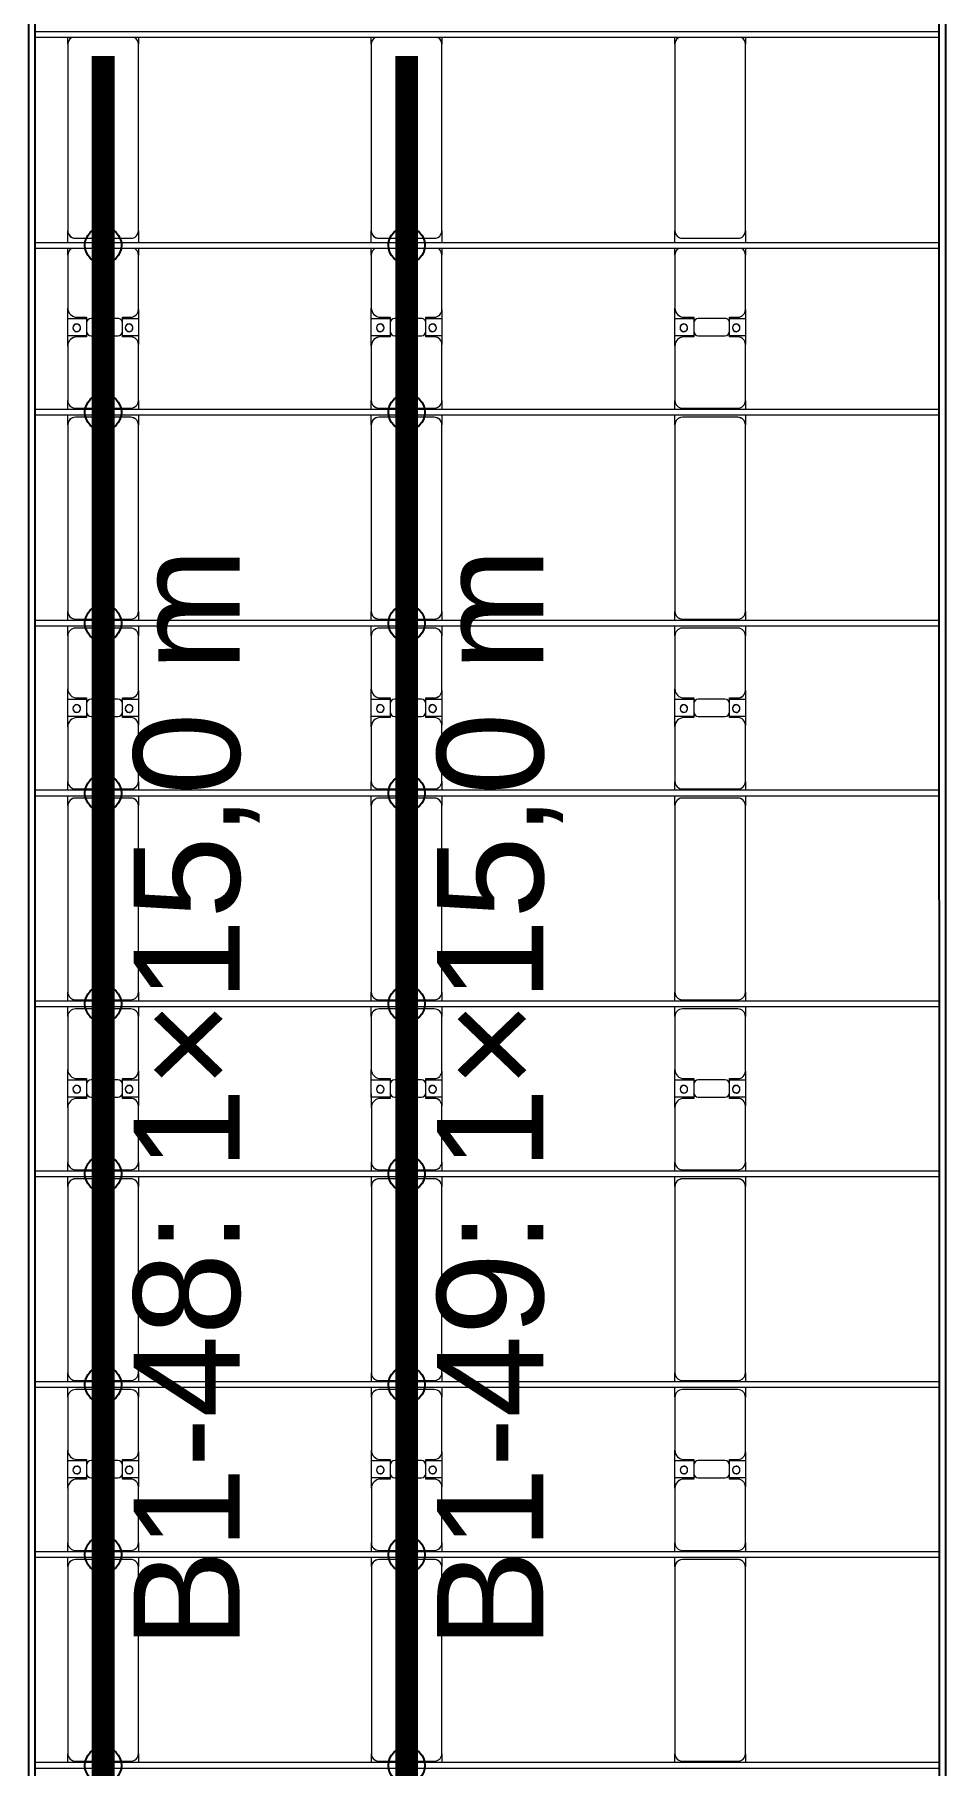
# Model space of a CAD drawing. Header units: millimetres. Extents: x -496478 to -186190, y -204059 to -87354.
# Drawn here: x -457192 to -451231, y -180129 to -168719 of the extents above; entities that cross this region are included whole.
import ezdxf

# ---------------------------------------------------------------- set-up
doc = ezdxf.new("R2010")
doc.units = ezdxf.units.MM
for name, color, linetype, lineweight in [('A-DETL-MBND', 5, 'Continuous', 9), ('A-GENM', 13, 'Continuous', 9), ('S-BEAM', 12, 'Continuous', 9)]:
    doc.layers.add(name, color=color, linetype=linetype, lineweight=lineweight)
doc.layers.add('GC-GHI CHU', color=2, linetype='Continuous')
doc.layers.add('GC-HOP 40x60 GIA CUONG', color=1, linetype='Continuous')
doc.styles.add('GC_VN', font='arial.ttf')

# ---------------------------------------------------------------- blocks, each defined once
blk = doc.blocks.new('Dầm C52 - Dầm C52-V86-BỐ TRÍ KHUNG KẾT CẤU BÈ PIN 01')
at = {"layer": 'S-BEAM', "color": 1}
for p, q in [((61389, 20), (67349, 20)), ((67349, -20), (61389, -20))]:
    blk.add_line(p, q, dxfattribs=at)
blk = doc.blocks.new('Dai phao do pin - DẢI PHAO ĐỠ PIN-V102-BỐ TRÍ KHUNG KẾT CẤU BÈ PIN 01')
at = {"layer": 'A-DETL-MBND', "color": 8}
for p, q in [((1833, 242), (1890, 242)), ((3120, 242), (1890, 242)), ((3125, 242), (3183, 242)), ((3223, 242), (3280, 242)), ((3640, 242), (3280, 242)), ((3640, 242), (3822, 242)), ((3708, 242), (3890, 242)), ((3708, 118), (3708, 242)), ((3822, 242), (3822, 118)), ((4240, 242), (3890, 242)), ((4240, 242), (4303, 242)), ((4343, 242), (4400, 242)), ((5630, 242), (4400, 242)), ((5630, 242), (5693, 242)), ((5733, 242), (5790, 242)), ((6150, 242), (5790, 242)), ((6150, 242), (6332, 242)), ((6218, 242), (6400, 242)), ((6218, 118), (6218, 242)), ((6332, 242), (6332, 118)), ((6750, 242), (6400, 242)), ((6750, 242), (6813, 242)), ((6853, 242), (6910, 242)), ((8140, 242), (6910, 242)), ((8140, 242), (8203, 242)), ((8243, 242), (8300, 242)), ((8660, 242), (8300, 242)), ((8660, 242), (8842, 242)), ((8728, 242), (8910, 242)), ((8728, 118), (8728, 242)), ((8842, 242), (8842, 118)), ((9260, 242), (8910, 242)), ((9260, 242), (9323, 242)), ((9363, 242), (9420, 242)), ((10650, 242), (9420, 242)), ((10650, 242), (10713, 242)), ((10753, 242), (10810, 242)), ((11170, 242), (10810, 242)), ((11170, 242), (11352, 242)), ((11238, 242), (11420, 242)), ((11238, 118), (11238, 242)), ((11352, 242), (11352, 118)), ((11770, 242), (11420, 242)), ((11770, 242), (11813, 242)), ((11853, 242), (11930, 242)), ((13160, 242), (11930, 242)), ((13160, 242), (13203, 242)), ((1840, 192), (1840, -173)), ((3170, -173), (3170, 192)), ((3230, 192), (3230, -173)), ((3700, 118), (3700, 182)), ((3792, 118), (3700, 118)), ((3830, 118), (3738, 118)), ((3830, 182), (3830, 118)), ((4290, -173), (4290, 192)), ((4350, 192), (4350, -173)), ((5680, -173), (5680, 192)), ((5740, 192), (5740, -173)), ((6210, 118), (6210, 182)), ((6302, 118), (6210, 118)), ((6340, 118), (6248, 118)), ((6340, 182), (6340, 118)), ((6800, -173), (6800, 192)), ((6860, 192), (6860, -173)), ((8190, -173), (8190, 192)), ((8250, 192), (8250, -173)), ((8720, 118), (8720, 182)), ((8812, 118), (8720, 118)), ((8850, 118), (8758, 118)), ((8850, 182), (8850, 118)), ((9310, -173), (9310, 192)), ((9370, 192), (9370, -173)), ((10700, -173), (10700, 192)), ((10760, 192), (10760, -173)), ((11230, 118), (11230, 182)), ((11322, 118), (11230, 118)), ((11360, 118), (11268, 118)), ((11360, 182), (11360, 118)), ((11880, 192), (11880, -173)), ((3708, 88), (3708, -88)), ((3822, -88), (3822, 88)), ((6218, 88), (6218, -88)), ((6332, -88), (6332, 88)), ((8728, 88), (8728, -88)), ((8842, -88), (8842, 88)), ((11238, 88), (11238, -88)), ((11352, -88), (11352, 88)), ((1890, -223), (1833, -223)), ((1890, -223), (3120, -223)), ((3183, -223), (3125, -223)), ((3280, -223), (3223, -223)), ((3280, -223), (3650, -223)), ((3822, -223), (3650, -223)), ((3700, -173), (3700, -118)), ((3700, -118), (3792, -118)), ((3708, -223), (3708, -118)), ((3880, -223), (3708, -223)), ((3738, -118), (3830, -118)), ((3822, -118), (3822, -223)), ((3830, -118), (3830, -173)), ((3880, -223), (4240, -223)), ((4303, -223), (4240, -223)), ((4400, -223), (4343, -223)), ((4400, -223), (5630, -223)), ((5693, -223), (5630, -223)), ((5790, -223), (5733, -223)), ((5790, -223), (6160, -223)), ((6332, -223), (6160, -223)), ((6210, -173), (6210, -118)), ((6210, -118), (6302, -118)), ((6218, -223), (6218, -118)), ((6390, -223), (6218, -223)), ((6248, -118), (6340, -118)), ((6332, -118), (6332, -223)), ((6340, -118), (6340, -173)), ((6390, -223), (6750, -223)), ((6813, -223), (6750, -223)), ((6910, -223), (6853, -223)), ((6910, -223), (8140, -223)), ((8203, -223), (8140, -223)), ((8300, -223), (8243, -223)), ((8300, -223), (8670, -223)), ((8842, -223), (8670, -223)), ((8720, -173), (8720, -118)), ((8720, -118), (8812, -118)), ((8728, -223), (8728, -118)), ((8900, -223), (8728, -223)), ((8758, -118), (8850, -118)), ((8842, -118), (8842, -223)), ((8850, -118), (8850, -173)), ((8900, -223), (9260, -223)), ((9323, -223), (9260, -223)), ((9420, -223), (9363, -223)), ((9420, -223), (10650, -223)), ((10713, -223), (10650, -223)), ((10810, -223), (10753, -223)), ((10810, -223), (11180, -223)), ((11352, -223), (11180, -223)), ((11230, -173), (11230, -118)), ((11230, -118), (11322, -118)), ((11238, -223), (11238, -118)), ((11410, -223), (11238, -223)), ((11268, -118), (11360, -118)), ((11352, -118), (11352, -223)), ((11360, -118), (11360, -173)), ((11410, -223), (11770, -223)), ((11813, -223), (11770, -223)), ((11930, -223), (11853, -223)), ((11930, -223), (13160, -223)), ((13203, -223), (13160, -223))]:
    blk.add_line(p, q, dxfattribs=at)
for centre, radius, start, end in [((1890, 192), 50, 90, 180), ((1890, 192), 50, 105, 180), ((3120, 192), 50, 360, 90), ((3120, 192), 50, 15, 84.4714), ((3280, 192), 50, 90, 180), ((3640, 182), 60, 360, 90), ((3890, 182), 60, 90, 180), ((4240, 192), 50, 360, 90), ((4400, 192), 50, 90, 180), ((4400, 192), 50, 105, 180), ((5630, 192), 50, 360, 90), ((5630, 192), 50, 15, 90), ((5790, 192), 50, 90, 180), ((6150, 182), 60, 0, 90), ((6400, 182), 60, 90, 180), ((6750, 192), 50, 360, 90), ((6910, 192), 50, 90, 180), ((6910, 192), 50, 105, 180), ((8140, 192), 50, 360, 90), ((8140, 192), 50, 15, 90), ((8300, 192), 50, 90, 180), ((8660, 182), 60, 0, 90), ((8910, 182), 60, 90, 180), ((9260, 192), 50, 360, 90), ((9420, 192), 50, 90, 180), ((9420, 192), 50, 105, 180), ((10650, 192), 50, 360, 90), ((10650, 192), 50, 15, 90), ((10810, 192), 50, 90, 180), ((11170, 182), 60, 0, 90), ((11420, 182), 60, 90, 180), ((11770, 192), 50, 31.8859, 90), ((11930, 192), 50, 90, 180), ((11930, 192), 50, 105, 180), ((13160, 192), 50, 31.8859, 90), ((13160, 192), 50, 31.8859, 90), ((3280, 192), 50, 135, 180), ((3640, 182), 60, 360, 45), ((3738, 88), 30, 90, 180), ((3759, 183), 25, 360, 180), ((3759, 183), 25, 180, 0), ((3761, 183), 25, 0, 180), ((3761, 183), 25, 180, 0), ((3761, 183), 25, 180, 195), ((3792, 88), 30, 360, 90), ((3890, 182), 60, 135, 180), ((4240, 192), 50, 360, 45), ((5790, 192), 50, 135, 180), ((6150, 182), 60, 0, 45), ((6248, 88), 30, 90, 180), ((6269, 183), 25, 0, 180), ((6269, 183), 25, 180, 360), ((6271, 183), 25, 0, 180), ((6271, 183), 25, 180, 0), ((6271, 183), 25, 180, 195), ((6302, 88), 30, 360, 90), ((6400, 182), 60, 135, 180), ((6750, 192), 50, 360, 45), ((8300, 192), 50, 135, 180), ((8660, 182), 60, 0, 45), ((8758, 88), 30, 90, 180), ((8779, 183), 25, 360, 180), ((8779, 183), 25, 180, 360), ((8781, 183), 25, 360, 180), ((8781, 183), 25, 180, 0), ((8781, 183), 25, 180, 195), ((8812, 88), 30, 360, 90), ((8910, 182), 60, 135, 180), ((9260, 192), 50, 360, 45), ((10810, 192), 50, 135, 180), ((11170, 182), 60, 3.9815, 45), ((11268, 88), 30, 90, 180), ((11289, 183), 25, 0, 180), ((11289, 183), 25, 180, 0), ((11291, 183), 25, 360, 180), ((11291, 183), 25, 180, 360), ((11291, 183), 25, 180, 195), ((11322, 88), 30, 0, 90), ((11420, 182), 60, 135, 180), ((11770, 192), 50, 31.8859, 45), ((3738, -88), 30, 180, 270), ((3792, -88), 30, 270, 360), ((6248, -88), 30, 180, 270), ((6302, -88), 30, 270, 360), ((8758, -88), 30, 180, 270), ((8812, -88), 30, 270, 360), ((11268, -88), 30, 180, 270), ((11322, -88), 30, 270, 0), ((1890, -173), 50, 180, 270), ((1890, -173), 50, 180, 270), ((3120, -173), 50, 270, 360), ((3120, -173), 50, 285, 360), ((3280, -173), 50, 180, 270), ((3280, -173), 50, 180, 225), ((3650, -173), 50, 270, 360), ((3650, -173), 50, 315, 360), ((3759, -162), 25, 0, 180), ((3759, -162), 25, 180, 0), ((3761, -162), 25, 0, 180), ((3761, -162), 25, 120, 180), ((3761, -162), 25, 180, 0), ((3761, -162), 25, 75, 105), ((3759, -162), 25, 75, 90), ((3759, -162), 25, 30, 45), ((3759, -162), 25, 0, 15), ((3880, -173), 50, 180, 270), ((3880, -173), 50, 180, 225), ((4240, -173), 50, 270, 360), ((4240, -173), 50, 315, 360), ((4400, -173), 50, 180, 270), ((4400, -173), 50, 180, 270), ((5630, -173), 50, 270, 360), ((5630, -173), 50, 285, 360), ((5790, -173), 50, 180, 270), ((5790, -173), 50, 180, 225), ((6160, -173), 50, 270, 360), ((6160, -173), 50, 315, 360), ((6269, -162), 25, 0, 180), ((6269, -162), 25, 180, 0), ((6271, -162), 25, 0, 180), ((6271, -162), 25, 120, 180), ((6271, -162), 25, 180, 360), ((6271, -162), 25, 75, 105), ((6269, -162), 25, 75, 90), ((6269, -162), 25, 30, 45), ((6269, -162), 25, 0, 15), ((6390, -173), 50, 180, 270), ((6390, -173), 50, 180, 225), ((6750, -173), 50, 270, 360), ((6750, -173), 50, 315, 360), ((6910, -173), 50, 180, 270), ((6910, -173), 50, 180, 270), ((8140, -173), 50, 270, 360), ((8140, -173), 50, 285, 360), ((8300, -173), 50, 180, 270), ((8300, -173), 50, 180, 225), ((8670, -173), 50, 270, 0), ((8670, -173), 50, 315, 360), ((8779, -162), 25, 0, 180), ((8779, -162), 25, 180, 0), ((8781, -162), 25, 0, 180), ((8781, -162), 25, 120, 180), ((8781, -162), 25, 180, 0), ((8781, -162), 25, 75, 105), ((8779, -162), 25, 75, 90), ((8779, -162), 25, 30, 45), ((8779, -162), 25, 0, 15), ((8900, -173), 50, 180, 270), ((8900, -173), 50, 180, 225), ((9260, -173), 50, 270, 360), ((9260, -173), 50, 315, 360), ((9420, -173), 50, 180, 270), ((9420, -173), 50, 180, 270), ((10650, -173), 50, 270, 360), ((10650, -173), 50, 285, 360), ((10810, -173), 50, 180, 270), ((10810, -173), 50, 180, 225), ((11180, -173), 50, 270, 360), ((11180, -173), 50, 315, 355.1799), ((11289, -162), 25, 0, 180), ((11289, -162), 25, 180, 0), ((11291, -162), 25, 360, 180), ((11291, -162), 25, 120, 180), ((11291, -162), 25, 180, 360), ((11291, -162), 25, 75, 105), ((11289, -162), 25, 75, 90), ((11289, -162), 25, 30, 45), ((11289, -162), 25, 0, 15), ((11410, -173), 50, 180, 270), ((11410, -173), 50, 180, 225), ((11770, -173), 50, 270, 328.1141), ((11770, -173), 50, 315, 328.1141), ((11930, -173), 50, 180, 270), ((11930, -173), 50, 180, 270), ((13160, -173), 50, 270, 328.1141), ((13160, -173), 50, 285, 328.1141)]:
    blk.add_arc(centre, radius, start, end, dxfattribs=at)
blk = doc.blocks.new('Dai phao do pin - DẢI PHAO ĐỠ PIN-V103-BỐ TRÍ KHUNG KẾT CẤU BÈ PIN 01')
at = {"layer": 'A-DETL-MBND', "color": 8}
for p, q in [((1833, 242), (1890, 242)), ((3120, 242), (1890, 242)), ((3125, 242), (3183, 242)), ((3223, 242), (3280, 242)), ((3640, 242), (3280, 242)), ((3640, 242), (3822, 242)), ((3708, 242), (3890, 242)), ((3708, 118), (3708, 242)), ((3822, 242), (3822, 118)), ((4240, 242), (3890, 242)), ((4240, 242), (4303, 242)), ((4343, 242), (4400, 242)), ((5630, 242), (4400, 242)), ((5630, 242), (5693, 242)), ((5733, 242), (5790, 242)), ((6150, 242), (5790, 242)), ((6150, 242), (6332, 242)), ((6218, 242), (6400, 242)), ((6218, 118), (6218, 242)), ((6332, 242), (6332, 118)), ((6750, 242), (6400, 242)), ((6750, 242), (6813, 242)), ((6853, 242), (6910, 242)), ((8140, 242), (6910, 242)), ((8140, 242), (8203, 242)), ((8243, 242), (8300, 242)), ((8660, 242), (8300, 242)), ((8660, 242), (8842, 242)), ((8728, 242), (8910, 242)), ((8728, 118), (8728, 242)), ((8842, 242), (8842, 118)), ((9260, 242), (8910, 242)), ((9260, 242), (9323, 242)), ((9363, 242), (9420, 242)), ((10650, 242), (9420, 242)), ((10650, 242), (10713, 242)), ((10753, 242), (10810, 242)), ((11170, 242), (10810, 242)), ((11170, 242), (11352, 242)), ((11238, 242), (11420, 242)), ((11238, 118), (11238, 242)), ((11352, 242), (11352, 118)), ((11770, 242), (11420, 242)), ((11770, 242), (11813, 242)), ((11853, 242), (11930, 242)), ((13160, 242), (11930, 242)), ((13160, 242), (13203, 242)), ((1840, 192), (1840, -173)), ((3170, -173), (3170, 192)), ((3230, 192), (3230, -173)), ((3700, 118), (3700, 182)), ((3792, 118), (3700, 118)), ((3830, 118), (3738, 118)), ((3830, 182), (3830, 118)), ((4290, -173), (4290, 192)), ((4350, 192), (4350, -173)), ((5680, -173), (5680, 192)), ((5740, 192), (5740, -173)), ((6210, 118), (6210, 182)), ((6302, 118), (6210, 118)), ((6340, 118), (6248, 118)), ((6340, 182), (6340, 118)), ((6800, -173), (6800, 192)), ((6860, 192), (6860, -173)), ((8190, -173), (8190, 192)), ((8250, 192), (8250, -173)), ((8720, 118), (8720, 182)), ((8812, 118), (8720, 118)), ((8850, 118), (8758, 118)), ((8850, 182), (8850, 118)), ((9310, -173), (9310, 192)), ((9370, 192), (9370, -173)), ((10700, -173), (10700, 192)), ((10760, 192), (10760, -173)), ((11230, 118), (11230, 182)), ((11322, 118), (11230, 118)), ((11360, 118), (11268, 118)), ((11360, 182), (11360, 118)), ((11880, 192), (11880, -173)), ((3708, 88), (3708, -88)), ((3822, -88), (3822, 88)), ((6218, 88), (6218, -88)), ((6332, -88), (6332, 88)), ((8728, 88), (8728, -88)), ((8842, -88), (8842, 88)), ((11238, 88), (11238, -88)), ((11352, -88), (11352, 88)), ((1890, -223), (1833, -223)), ((1890, -223), (3120, -223)), ((3183, -223), (3125, -223)), ((3280, -223), (3223, -223)), ((3280, -223), (3650, -223)), ((3822, -223), (3650, -223)), ((3700, -173), (3700, -118)), ((3700, -118), (3792, -118)), ((3708, -223), (3708, -118)), ((3880, -223), (3708, -223)), ((3738, -118), (3830, -118)), ((3822, -118), (3822, -223)), ((3830, -118), (3830, -173)), ((3880, -223), (4240, -223)), ((4303, -223), (4240, -223)), ((4400, -223), (4343, -223)), ((4400, -223), (5630, -223)), ((5693, -223), (5630, -223)), ((5790, -223), (5733, -223)), ((5790, -223), (6160, -223)), ((6332, -223), (6160, -223)), ((6210, -173), (6210, -118)), ((6210, -118), (6302, -118)), ((6218, -223), (6218, -118)), ((6390, -223), (6218, -223)), ((6248, -118), (6340, -118)), ((6332, -118), (6332, -223)), ((6340, -118), (6340, -173)), ((6390, -223), (6750, -223)), ((6813, -223), (6750, -223)), ((6910, -223), (6853, -223)), ((6910, -223), (8140, -223)), ((8203, -223), (8140, -223)), ((8300, -223), (8243, -223)), ((8300, -223), (8670, -223)), ((8842, -223), (8670, -223)), ((8720, -173), (8720, -118)), ((8720, -118), (8812, -118)), ((8728, -223), (8728, -118)), ((8900, -223), (8728, -223)), ((8758, -118), (8850, -118)), ((8842, -118), (8842, -223)), ((8850, -118), (8850, -173)), ((8900, -223), (9260, -223)), ((9323, -223), (9260, -223)), ((9420, -223), (9363, -223)), ((9420, -223), (10650, -223)), ((10713, -223), (10650, -223)), ((10810, -223), (10753, -223)), ((10810, -223), (11180, -223)), ((11352, -223), (11180, -223)), ((11230, -173), (11230, -118)), ((11230, -118), (11322, -118)), ((11238, -223), (11238, -118)), ((11410, -223), (11238, -223)), ((11268, -118), (11360, -118)), ((11352, -118), (11352, -223)), ((11360, -118), (11360, -173)), ((11410, -223), (11770, -223)), ((11813, -223), (11770, -223)), ((11930, -223), (11853, -223)), ((11930, -223), (13160, -223)), ((13203, -223), (13160, -223))]:
    blk.add_line(p, q, dxfattribs=at)
for centre, radius, start, end in [((1890, 192), 50, 90, 180), ((1890, 192), 50, 105, 180), ((3120, 192), 50, 360, 90), ((3120, 192), 50, 15, 84.4408), ((3280, 192), 50, 90, 180), ((3640, 182), 60, 360, 90), ((3890, 182), 60, 90, 180), ((4240, 192), 50, 360, 90), ((4400, 192), 50, 90, 180), ((4400, 192), 50, 105, 180), ((5630, 192), 50, 360, 90), ((5630, 192), 50, 15, 90), ((5790, 192), 50, 90, 180), ((6150, 182), 60, 0, 90), ((6400, 182), 60, 90, 180), ((6750, 192), 50, 360, 90), ((6910, 192), 50, 90, 180), ((6910, 192), 50, 105, 180), ((8140, 192), 50, 360, 90), ((8140, 192), 50, 15, 90), ((8300, 192), 50, 90, 180), ((8660, 182), 60, 0, 90), ((8910, 182), 60, 90, 180), ((9260, 192), 50, 360, 90), ((9420, 192), 50, 90, 180), ((9420, 192), 50, 105, 180), ((10650, 192), 50, 360, 90), ((10650, 192), 50, 15, 90), ((10810, 192), 50, 90, 180), ((11170, 182), 60, 0, 90), ((11420, 182), 60, 90, 180), ((11770, 192), 50, 31.8859, 90), ((11930, 192), 50, 90, 180), ((11930, 192), 50, 105, 180), ((13160, 192), 50, 31.8859, 90), ((13160, 192), 50, 31.8859, 90), ((3280, 192), 50, 135, 180), ((3640, 182), 60, 360, 45), ((3738, 88), 30, 90, 180), ((3759, 183), 25, 360, 180), ((3759, 183), 25, 180, 0), ((3761, 183), 25, 0, 180), ((3761, 183), 25, 180, 0), ((3761, 183), 25, 180, 195), ((3792, 88), 30, 360, 90), ((3890, 182), 60, 135, 180), ((4240, 192), 50, 360, 45), ((5790, 192), 50, 135, 180), ((6150, 182), 60, 0, 45), ((6248, 88), 30, 90, 180), ((6269, 183), 25, 0, 180), ((6269, 183), 25, 180, 360), ((6271, 183), 25, 0, 180), ((6271, 183), 25, 180, 0), ((6271, 183), 25, 180, 195), ((6302, 88), 30, 360, 90), ((6400, 182), 60, 135, 180), ((6750, 192), 50, 360, 45), ((8300, 192), 50, 135, 180), ((8660, 182), 60, 0, 45), ((8758, 88), 30, 90, 180), ((8779, 183), 25, 360, 180), ((8779, 183), 25, 180, 360), ((8781, 183), 25, 360, 180), ((8781, 183), 25, 180, 0), ((8781, 183), 25, 180, 195), ((8812, 88), 30, 360, 90), ((8910, 182), 60, 135, 180), ((9260, 192), 50, 360, 45), ((10810, 192), 50, 135, 180), ((11170, 182), 60, 3.7872, 45), ((11268, 88), 30, 90, 180), ((11289, 183), 25, 0, 180), ((11289, 183), 25, 180, 0), ((11291, 183), 25, 360, 180), ((11291, 183), 25, 180, 360), ((11291, 183), 25, 180, 195), ((11322, 88), 30, 0, 90), ((11420, 182), 60, 135, 180), ((11770, 192), 50, 31.8859, 45), ((3738, -88), 30, 180, 270), ((3792, -88), 30, 270, 360), ((6248, -88), 30, 180, 270), ((6302, -88), 30, 270, 360), ((8758, -88), 30, 180, 270), ((8812, -88), 30, 270, 360), ((11268, -88), 30, 180, 270), ((11322, -88), 30, 270, 0), ((1890, -173), 50, 180, 270), ((1890, -173), 50, 180, 270), ((3120, -173), 50, 270, 360), ((3120, -173), 50, 285, 360), ((3280, -173), 50, 180, 270), ((3280, -173), 50, 180, 225), ((3650, -173), 50, 270, 360), ((3650, -173), 50, 315, 360), ((3759, -162), 25, 0, 180), ((3759, -162), 25, 180, 0), ((3761, -162), 25, 0, 180), ((3761, -162), 25, 120, 180), ((3761, -162), 25, 180, 0), ((3761, -162), 25, 75, 105), ((3759, -162), 25, 75, 90), ((3759, -162), 25, 30, 45), ((3759, -162), 25, 0, 15), ((3880, -173), 50, 180, 270), ((3880, -173), 50, 180, 225), ((4240, -173), 50, 270, 360), ((4240, -173), 50, 315, 360), ((4400, -173), 50, 180, 270), ((4400, -173), 50, 180, 270), ((5630, -173), 50, 270, 360), ((5630, -173), 50, 285, 360), ((5790, -173), 50, 180, 270), ((5790, -173), 50, 180, 225), ((6160, -173), 50, 270, 360), ((6160, -173), 50, 315, 360), ((6269, -162), 25, 0, 180), ((6269, -162), 25, 180, 0), ((6271, -162), 25, 0, 180), ((6271, -162), 25, 120, 180), ((6271, -162), 25, 180, 360), ((6271, -162), 25, 75, 105), ((6269, -162), 25, 75, 90), ((6269, -162), 25, 30, 45), ((6269, -162), 25, 0, 15), ((6390, -173), 50, 180, 270), ((6390, -173), 50, 180, 225), ((6750, -173), 50, 270, 360), ((6750, -173), 50, 315, 360), ((6910, -173), 50, 180, 270), ((6910, -173), 50, 180, 270), ((8140, -173), 50, 270, 360), ((8140, -173), 50, 285, 360), ((8300, -173), 50, 180, 270), ((8300, -173), 50, 180, 225), ((8670, -173), 50, 270, 0), ((8670, -173), 50, 315, 360), ((8779, -162), 25, 0, 180), ((8779, -162), 25, 180, 0), ((8781, -162), 25, 0, 180), ((8781, -162), 25, 120, 180), ((8781, -162), 25, 180, 0), ((8781, -162), 25, 75, 105), ((8779, -162), 25, 75, 90), ((8779, -162), 25, 30, 45), ((8779, -162), 25, 0, 15), ((8900, -173), 50, 180, 270), ((8900, -173), 50, 180, 225), ((9260, -173), 50, 270, 360), ((9260, -173), 50, 315, 360), ((9420, -173), 50, 180, 270), ((9420, -173), 50, 180, 270), ((10650, -173), 50, 270, 360), ((10650, -173), 50, 285, 360), ((10810, -173), 50, 180, 270), ((10810, -173), 50, 180, 225), ((11180, -173), 50, 270, 360), ((11180, -173), 50, 315, 355.413), ((11289, -162), 25, 0, 180), ((11289, -162), 25, 180, 0), ((11291, -162), 25, 360, 180), ((11291, -162), 25, 120, 180), ((11291, -162), 25, 180, 360), ((11291, -162), 25, 75, 105), ((11289, -162), 25, 75, 90), ((11289, -162), 25, 30, 45), ((11289, -162), 25, 0, 15), ((11410, -173), 50, 180, 270), ((11410, -173), 50, 180, 225), ((11770, -173), 50, 270, 328.1141), ((11770, -173), 50, 315, 328.1141), ((11930, -173), 50, 180, 270), ((11930, -173), 50, 180, 270), ((13160, -173), 50, 270, 328.1141), ((13160, -173), 50, 285, 328.1141)]:
    blk.add_arc(centre, radius, start, end, dxfattribs=at)
blk = doc.blocks.new('Dai phao do pin - DẢI PHAO ĐỠ PIN-V104-BỐ TRÍ KHUNG KẾT CẤU BÈ PIN 01')
at = {"layer": 'A-DETL-MBND', "color": 8}
for p, q in [((1833, 242), (1890, 242)), ((3120, 242), (1890, 242)), ((3125, 242), (3183, 242)), ((3223, 242), (3280, 242)), ((3640, 242), (3280, 242)), ((3640, 242), (3822, 242)), ((3708, 242), (3890, 242)), ((3708, 118), (3708, 242)), ((3822, 242), (3822, 118)), ((4240, 242), (3890, 242)), ((4240, 242), (4303, 242)), ((4343, 242), (4400, 242)), ((5630, 242), (4400, 242)), ((5630, 242), (5693, 242)), ((5733, 242), (5790, 242)), ((6150, 242), (5790, 242)), ((6150, 242), (6332, 242)), ((6218, 242), (6400, 242)), ((6218, 118), (6218, 242)), ((6332, 242), (6332, 118)), ((6750, 242), (6400, 242)), ((6750, 242), (6813, 242)), ((6853, 242), (6910, 242)), ((8140, 242), (6910, 242)), ((8140, 242), (8203, 242)), ((8243, 242), (8300, 242)), ((8660, 242), (8300, 242)), ((8660, 242), (8842, 242)), ((8728, 242), (8910, 242)), ((8728, 118), (8728, 242)), ((8842, 242), (8842, 118)), ((9260, 242), (8910, 242)), ((9260, 242), (9323, 242)), ((9363, 242), (9420, 242)), ((10650, 242), (9420, 242)), ((10650, 242), (10713, 242)), ((10753, 242), (10810, 242)), ((11170, 242), (10810, 242)), ((11170, 242), (11352, 242)), ((11238, 242), (11420, 242)), ((11238, 118), (11238, 242)), ((11352, 242), (11352, 118)), ((11770, 242), (11420, 242)), ((11770, 242), (11813, 242)), ((11853, 242), (11930, 242)), ((13160, 242), (11930, 242)), ((13160, 242), (13203, 242)), ((1840, 192), (1840, -173)), ((3170, -173), (3170, 192)), ((3230, 192), (3230, -173)), ((3700, 118), (3700, 182)), ((3792, 118), (3700, 118)), ((3830, 118), (3738, 118)), ((3830, 182), (3830, 118)), ((4290, -173), (4290, 192)), ((4350, 192), (4350, -173)), ((5680, -173), (5680, 192)), ((5740, 192), (5740, -173)), ((6210, 118), (6210, 182)), ((6302, 118), (6210, 118)), ((6340, 118), (6248, 118)), ((6340, 182), (6340, 118)), ((6800, -173), (6800, 192)), ((6860, 192), (6860, -173)), ((8190, -173), (8190, 192)), ((8250, 192), (8250, -173)), ((8720, 118), (8720, 182)), ((8812, 118), (8720, 118)), ((8850, 118), (8758, 118)), ((8850, 182), (8850, 118)), ((9310, -173), (9310, 192)), ((9370, 192), (9370, -173)), ((10700, -173), (10700, 192)), ((10760, 192), (10760, -173)), ((11230, 118), (11230, 182)), ((11322, 118), (11230, 118)), ((11360, 118), (11268, 118)), ((11360, 182), (11360, 118)), ((11880, 192), (11880, -173)), ((3708, 88), (3708, -88)), ((3822, -88), (3822, 88)), ((6218, 88), (6218, -88)), ((6332, -88), (6332, 88)), ((8728, 88), (8728, -88)), ((8842, -88), (8842, 88)), ((11238, 88), (11238, -88)), ((11352, -88), (11352, 88)), ((1890, -223), (1833, -223)), ((1890, -223), (3120, -223)), ((3183, -223), (3125, -223)), ((3280, -223), (3223, -223)), ((3280, -223), (3650, -223)), ((3822, -223), (3650, -223)), ((3700, -173), (3700, -118)), ((3700, -118), (3792, -118)), ((3708, -223), (3708, -118)), ((3880, -223), (3708, -223)), ((3738, -118), (3830, -118)), ((3822, -118), (3822, -223)), ((3830, -118), (3830, -173)), ((3880, -223), (4240, -223)), ((4303, -223), (4240, -223)), ((4400, -223), (4343, -223)), ((4400, -223), (5630, -223)), ((5693, -223), (5630, -223)), ((5790, -223), (5733, -223)), ((5790, -223), (6160, -223)), ((6332, -223), (6160, -223)), ((6210, -173), (6210, -118)), ((6210, -118), (6302, -118)), ((6218, -223), (6218, -118)), ((6390, -223), (6218, -223)), ((6248, -118), (6340, -118)), ((6332, -118), (6332, -223)), ((6340, -118), (6340, -173)), ((6390, -223), (6750, -223)), ((6813, -223), (6750, -223)), ((6910, -223), (6853, -223)), ((6910, -223), (8140, -223)), ((8203, -223), (8140, -223)), ((8300, -223), (8243, -223)), ((8300, -223), (8670, -223)), ((8842, -223), (8670, -223)), ((8720, -173), (8720, -118)), ((8720, -118), (8812, -118)), ((8728, -223), (8728, -118)), ((8900, -223), (8728, -223)), ((8758, -118), (8850, -118)), ((8842, -118), (8842, -223)), ((8850, -118), (8850, -173)), ((8900, -223), (9260, -223)), ((9323, -223), (9260, -223)), ((9420, -223), (9363, -223)), ((9420, -223), (10650, -223)), ((10713, -223), (10650, -223)), ((10810, -223), (10753, -223)), ((10810, -223), (11180, -223)), ((11352, -223), (11180, -223)), ((11230, -173), (11230, -118)), ((11230, -118), (11322, -118)), ((11238, -223), (11238, -118)), ((11410, -223), (11238, -223)), ((11268, -118), (11360, -118)), ((11352, -118), (11352, -223)), ((11360, -118), (11360, -173)), ((11410, -223), (11770, -223)), ((11813, -223), (11770, -223)), ((11930, -223), (11853, -223)), ((11930, -223), (13160, -223)), ((13203, -223), (13160, -223))]:
    blk.add_line(p, q, dxfattribs=at)
for centre, radius, start, end in [((1890, 192), 50, 90, 180), ((1890, 192), 50, 105, 180), ((3120, 192), 50, 360, 90), ((3120, 192), 50, 15, 84.4101), ((3280, 192), 50, 90, 180), ((3640, 182), 60, 360, 90), ((3890, 182), 60, 90, 180), ((4240, 192), 50, 360, 90), ((4400, 192), 50, 90, 180), ((4400, 192), 50, 105, 180), ((5630, 192), 50, 360, 90), ((5630, 192), 50, 15, 90), ((5790, 192), 50, 90, 180), ((6150, 182), 60, 0, 90), ((6400, 182), 60, 90, 180), ((6750, 192), 50, 360, 90), ((6910, 192), 50, 90, 180), ((6910, 192), 50, 105, 180), ((8140, 192), 50, 360, 90), ((8140, 192), 50, 15, 90), ((8300, 192), 50, 90, 180), ((8660, 182), 60, 0, 90), ((8910, 182), 60, 90, 180), ((9260, 192), 50, 360, 90), ((9420, 192), 50, 90, 180), ((9420, 192), 50, 105, 180), ((10650, 192), 50, 360, 90), ((10650, 192), 50, 15, 90), ((10810, 192), 50, 90, 180), ((11170, 182), 60, 0, 90), ((11420, 182), 60, 90, 180), ((11770, 192), 50, 31.8859, 90), ((11930, 192), 50, 90, 180), ((11930, 192), 50, 105, 180), ((13160, 192), 50, 31.8859, 90), ((13160, 192), 50, 31.8859, 90), ((3280, 192), 50, 135, 180), ((3640, 182), 60, 360, 45), ((3738, 88), 30, 90, 180), ((3759, 183), 25, 360, 180), ((3759, 183), 25, 180, 0), ((3761, 183), 25, 0, 180), ((3761, 183), 25, 180, 0), ((3761, 183), 25, 180, 195), ((3792, 88), 30, 360, 90), ((3890, 182), 60, 135, 180), ((4240, 192), 50, 360, 45), ((5790, 192), 50, 135, 180), ((6150, 182), 60, 0, 45), ((6248, 88), 30, 90, 180), ((6269, 183), 25, 0, 180), ((6269, 183), 25, 180, 360), ((6271, 183), 25, 0, 180), ((6271, 183), 25, 180, 0), ((6271, 183), 25, 180, 195), ((6302, 88), 30, 360, 90), ((6400, 182), 60, 135, 180), ((6750, 192), 50, 360, 45), ((8300, 192), 50, 135, 180), ((8660, 182), 60, 0, 45), ((8758, 88), 30, 90, 180), ((8779, 183), 25, 360, 180), ((8779, 183), 25, 180, 360), ((8781, 183), 25, 360, 180), ((8781, 183), 25, 180, 0), ((8781, 183), 25, 180, 195), ((8812, 88), 30, 360, 90), ((8910, 182), 60, 135, 180), ((9260, 192), 50, 360, 45), ((10810, 192), 50, 135, 180), ((11170, 182), 60, 3.593, 45), ((11268, 88), 30, 90, 180), ((11289, 183), 25, 0, 180), ((11289, 183), 25, 180, 0), ((11291, 183), 25, 360, 180), ((11291, 183), 25, 180, 360), ((11291, 183), 25, 180, 195), ((11322, 88), 30, 0, 90), ((11420, 182), 60, 135, 180), ((11770, 192), 50, 31.8859, 45), ((3738, -88), 30, 180, 270), ((3792, -88), 30, 270, 360), ((6248, -88), 30, 180, 270), ((6302, -88), 30, 270, 360), ((8758, -88), 30, 180, 270), ((8812, -88), 30, 270, 360), ((11268, -88), 30, 180, 270), ((11322, -88), 30, 270, 0), ((1890, -173), 50, 180, 270), ((1890, -173), 50, 180, 270), ((3120, -173), 50, 270, 360), ((3120, -173), 50, 285, 360), ((3280, -173), 50, 180, 270), ((3280, -173), 50, 180, 225), ((3650, -173), 50, 270, 360), ((3650, -173), 50, 315, 360), ((3759, -162), 25, 0, 180), ((3759, -162), 25, 180, 0), ((3761, -162), 25, 0, 180), ((3761, -162), 25, 120, 180), ((3761, -162), 25, 180, 0), ((3761, -162), 25, 75, 105), ((3759, -162), 25, 75, 90), ((3759, -162), 25, 30, 45), ((3759, -162), 25, 0, 15), ((3880, -173), 50, 180, 270), ((3880, -173), 50, 180, 225), ((4240, -173), 50, 270, 360), ((4240, -173), 50, 315, 360), ((4400, -173), 50, 180, 270), ((4400, -173), 50, 180, 270), ((5630, -173), 50, 270, 360), ((5630, -173), 50, 285, 360), ((5790, -173), 50, 180, 270), ((5790, -173), 50, 180, 225), ((6160, -173), 50, 270, 360), ((6160, -173), 50, 315, 360), ((6269, -162), 25, 0, 180), ((6269, -162), 25, 180, 0), ((6271, -162), 25, 0, 180), ((6271, -162), 25, 120, 180), ((6271, -162), 25, 180, 360), ((6271, -162), 25, 75, 105), ((6269, -162), 25, 75, 90), ((6269, -162), 25, 30, 45), ((6269, -162), 25, 0, 15), ((6390, -173), 50, 180, 270), ((6390, -173), 50, 180, 225), ((6750, -173), 50, 270, 360), ((6750, -173), 50, 315, 360), ((6910, -173), 50, 180, 270), ((6910, -173), 50, 180, 270), ((8140, -173), 50, 270, 360), ((8140, -173), 50, 285, 360), ((8300, -173), 50, 180, 270), ((8300, -173), 50, 180, 225), ((8670, -173), 50, 270, 0), ((8670, -173), 50, 315, 360), ((8779, -162), 25, 0, 180), ((8779, -162), 25, 180, 0), ((8781, -162), 25, 0, 180), ((8781, -162), 25, 120, 180), ((8781, -162), 25, 180, 0), ((8781, -162), 25, 75, 105), ((8779, -162), 25, 75, 90), ((8779, -162), 25, 30, 45), ((8779, -162), 25, 0, 15), ((8900, -173), 50, 180, 270), ((8900, -173), 50, 180, 225), ((9260, -173), 50, 270, 360), ((9260, -173), 50, 315, 360), ((9420, -173), 50, 180, 270), ((9420, -173), 50, 180, 270), ((10650, -173), 50, 270, 360), ((10650, -173), 50, 285, 360), ((10810, -173), 50, 180, 270), ((10810, -173), 50, 180, 225), ((11180, -173), 50, 270, 360), ((11180, -173), 50, 315, 355.6462), ((11289, -162), 25, 0, 180), ((11289, -162), 25, 180, 0), ((11291, -162), 25, 360, 180), ((11291, -162), 25, 120, 180), ((11291, -162), 25, 180, 360), ((11291, -162), 25, 75, 105), ((11289, -162), 25, 75, 90), ((11289, -162), 25, 30, 45), ((11289, -162), 25, 0, 15), ((11410, -173), 50, 180, 270), ((11410, -173), 50, 180, 225), ((11770, -173), 50, 270, 328.1141), ((11770, -173), 50, 315, 328.1141), ((11930, -173), 50, 180, 270), ((11930, -173), 50, 180, 270), ((13160, -173), 50, 270, 328.1141), ((13160, -173), 50, 285, 328.1141)]:
    blk.add_arc(centre, radius, start, end, dxfattribs=at)
blk = doc.blocks.new('Dầm C52 - Dầm C52-25118-BỐ TRÍ KHUNG KẾT CẤU BÈ PIN 01')
at = {"layer": 'S-BEAM', "color": 1}
for p, q in [((-12596, 20), (-6636, 20)), ((-6636, -20), (-12596, -20))]:
    blk.add_line(p, q, dxfattribs=at)
blk = doc.blocks.new('Dầm C52 - Hộp 40x60-25668-BỐ TRÍ KHUNG KẾT CẤU BÈ PIN 01')
at = {"layer": 'S-BEAM', "color": 3, "lineweight": 25}
for p, q in [((-37704.457606, 20), (37704.457606, 20)), ((37704.457606, -20), (-37704.457606, -20))]:
    blk.add_line(p, q, dxfattribs=at)
blk = doc.blocks.new('HOBANMONG_BEPIN 1_rvt-1-BỐ TRÍ KHUNG KẾT CẤU BÈ PIN 01')
at = {"layer": 'A-GENM', "lineweight": 9, "rotation": 90.00075860989342}
for name, p in [('Dai phao do pin - DẢI PHAO ĐỠ PIN-V104-BỐ TRÍ KHUNG KẾT CẤU BÈ PIN 01', (-456732, -181942)), ('Dai phao do pin - DẢI PHAO ĐỠ PIN-V103-BỐ TRÍ KHUNG KẾT CẤU BÈ PIN 01', (-454732, -181942)), ('Dai phao do pin - DẢI PHAO ĐỠ PIN-V102-BỐ TRÍ KHUNG KẾT CẤU BÈ PIN 01', (-452732, -181942))]:
    blk.add_blockref(name, p, dxfattribs=at)
at = {"layer": 'S-BEAM', "lineweight": 9}
for name, p, rotation in [('Dầm C52 - Hộp 40x60-25668-BỐ TRÍ KHUNG KẾT CẤU BÈ PIN 01', (-457212, -148051), 90.00075860989166), ('Dầm C52 - Hộp 40x60-25668-BỐ TRÍ KHUNG KẾT CẤU BÈ PIN 01', (-451212, -148051), 90.00075860989166), ('Dầm C52 - Dầm C52-V86-BỐ TRÍ KHUNG KẾT CẤU BÈ PIN 01', (-389843, -168718), 180.0007586094741), ('Dầm C52 - Dầm C52-V86-BỐ TRÍ KHUNG KẾT CẤU BÈ PIN 01', (-389843, -170108), 180.0007586094741), ('Dầm C52 - Dầm C52-25118-BỐ TRÍ KHUNG KẾT CẤU BÈ PIN 01', (-463828, -171209), 180.0007586094741), ('Dầm C52 - Dầm C52-25118-BỐ TRÍ KHUNG KẾT CẤU BÈ PIN 01', (-463828, -172599), 180.0007586094741), ('Dầm C52 - Dầm C52-25118-BỐ TRÍ KHUNG KẾT CẤU BÈ PIN 01', (-463828, -173719), 180.0007586094741), ('Dầm C52 - Dầm C52-25118-BỐ TRÍ KHUNG KẾT CẤU BÈ PIN 01', (-463828, -175109), 180.0007586094741), ('Dầm C52 - Dầm C52-25118-BỐ TRÍ KHUNG KẾT CẤU BÈ PIN 01', (-463828, -176229), 180.0007586094741), ('Dầm C52 - Dầm C52-25118-BỐ TRÍ KHUNG KẾT CẤU BÈ PIN 01', (-463828, -177619), 180.0007586094741), ('Dầm C52 - Dầm C52-25118-BỐ TRÍ KHUNG KẾT CẤU BÈ PIN 01', (-463828, -178739), 180.0007586094741), ('Dầm C52 - Dầm C52-25118-BỐ TRÍ KHUNG KẾT CẤU BÈ PIN 01', (-463828, -180129), 180.0007586094741)]:
    blk.add_blockref(name, p, dxfattribs=dict(at, rotation=rotation))

msp = doc.modelspace()

# ---------------------------------------------------------------- linework, layer by layer
at = {"layer": 'GC-HOP 40x60 GIA CUONG', "const_width": 150}
for points in [[(-456741, -183859), (-456741, -168859)], [(-454741, -183859), (-454741, -168859)]]:
    msp.add_lwpolyline(points, dxfattribs=at)
at = {"layer": 'GC-HOP 40x60 GIA CUONG'}
for centre in [(-456741, -170108), (-454741, -170108), (-456741, -171209), (-454741, -171209), (-456741, -172599), (-454741, -172599), (-456741, -173719), (-454741, -173719), (-456741, -175109), (-454741, -175109), (-456741, -176229), (-454741, -176229), (-456741, -177619), (-454741, -177619), (-456741, -178739), (-454741, -178739), (-456741, -180129), (-454741, -180129)]:
    msp.add_circle(centre, 120, dxfattribs=at)

# ---------------------------------------------------------------- block references
at = {"lineweight": 5}
msp.add_blockref('HOBANMONG_BEPIN 1_rvt-1-BỐ TRÍ KHUNG KẾT CẤU BÈ PIN 01', (0, 0), dxfattribs=at)

# ---------------------------------------------------------------- texts
at = {"layer": 'GC-GHI CHU', "style": 'GC_VN'}
for s, p in [('B1-48: 1×15,0 m', (-455841, -179359)), ('B1-49: 1×15,0 m', (-453841, -179359))]:
    msp.add_text(s, height=700, rotation=90, dxfattribs=at).set_placement(p)

doc.saveas('drawing.dxf')
